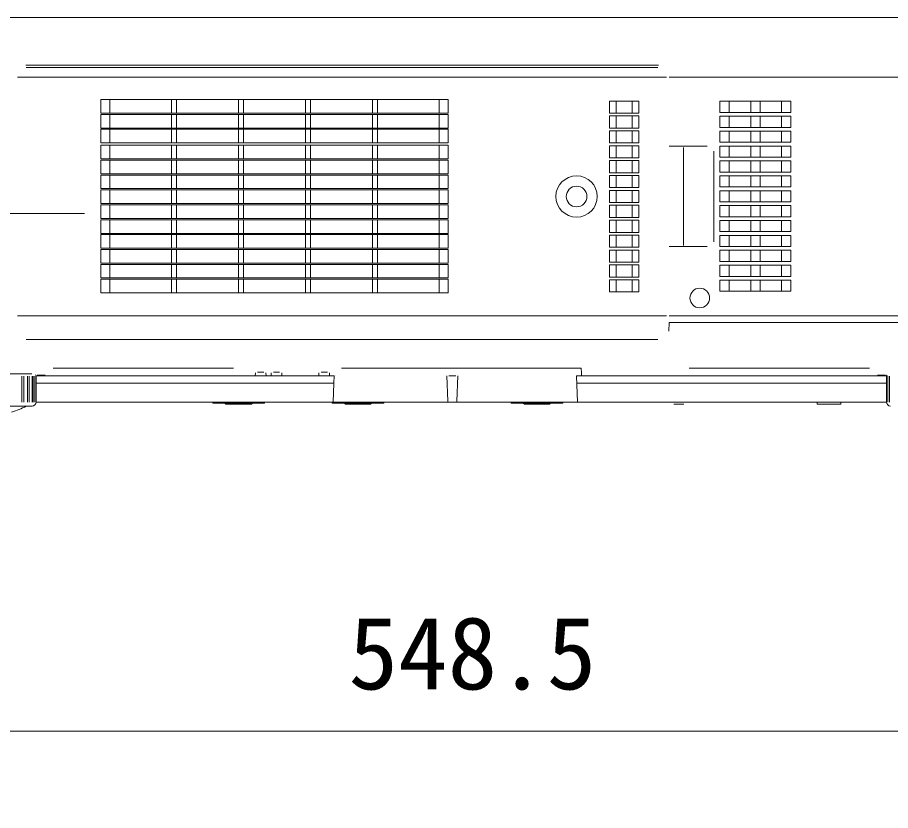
# Model space of a CAD drawing. Units: millimetres, scale not verified. Extents: x -62 to 63, y -57 to 57.
# Drawn here: x 13.93 to 35.9, y 2.35 to 22.31 of the extents above; entities that cross this region are included whole.
import ezdxf
from ezdxf.enums import TextEntityAlignment as Align

# ---------------------------------------------------------------- set-up
doc = ezdxf.new("R2010")
doc.units = ezdxf.units.MM
doc.header["$LTSCALE"] = 0.125
doc.header["$PDMODE"] = 32
doc.header["$PDSIZE"] = 0.0625
doc.linetypes.add('USER1', pattern=[13, 10, -1, 1, -1])
for name, color, linetype, lineweight in [('0-0_0', 7, 'Continuous', 18), ('0-4_GAIKEI', 7, 'Continuous', 18), ('0-5_SUNPO', 7, 'Continuous', 18), ('0-8_KIJUN', 7, 'USER1', 18)]:
    doc.layers.add(name, color=color, linetype=linetype, lineweight=lineweight)
doc.layers.add('0-1_DEFPOINTS', color=7, linetype='Continuous')
doc.styles.add('ＭＳ ゴシック', font='')
doc.styles.get('ＭＳ ゴシック').set_extended_font_data('MS Gothic')

# ---------------------------------------------------------------- blocks, each defined once
blk = doc.blocks.new('_OPEN30')
at = {"layer": '0-0_0'}
blk.add_line((0, 0), (-1, 0), dxfattribs=at)
blk.add_lwpolyline([(-1, 0.26795), (0, 0), (-1, -0.26795)], dxfattribs=at)
blk = doc.blocks.new('D5')
at = {"layer": '0-1_DEFPOINTS'}
for p in [(8.1767, 11.8528), (35.6017, 11.8528), (35.6017, 3.8528)]:
    blk.add_point(p, dxfattribs=at)
at = {"layer": '0-5_SUNPO'}
for p, q in [((8.1767, 9.8528), (8.1767, 1.8528)), ((35.6017, 9.8528), (35.6017, 1.8528)), ((10.1767, 3.8528), (33.6017, 3.8528))]:
    blk.add_line(p, q, dxfattribs=at)
at = {"layer": '0-5_SUNPO', "xscale": 2, "yscale": 2, "rotation": 180}
blk.add_blockref('_OPEN30', (8.1767, 3.8528), dxfattribs=at)
at = {"layer": '0-5_SUNPO', "xscale": 2, "yscale": 2}
blk.add_blockref('_OPEN30', (35.6017, 3.8528), dxfattribs=at)
at = {"layer": '0-5_SUNPO', "style": 'ＭＳ ゴシック'}
blk.add_text('548.5', height=1.833, dxfattribs=at).set_placement((18.7642, 4.3528), align=Align.BOTTOM_LEFT)

msp = doc.modelspace()

# ---------------------------------------------------------------- linework, layer by layer
at = {"layer": '0-4_GAIKEI', "color": 1}
for p, q in [((12.2974, 22.3069), (38.8986, 22.3069)), ((14.1399, 21.1055), (30.0561, 21.1055)), ((30.0436, 21.0489), (14.1524, 21.0489)), ((13.931, 20.807), (30.2651, 20.807)), ((30.325, 20.807), (38.8986, 20.807)), ((30.325, 19.0637), (31.2831, 19.0637)), ((30.6889, 19.0345), (30.6889, 18.9345)), ((30.6889, 18.9345), (30.6889, 16.6677)), ((31.4495, 18.9401), (31.4495, 16.6622)), ((31.2831, 16.5385), (30.325, 16.5385)), ((30.6889, 16.5677), (30.6889, 16.6677)), ((13.931, 14.8003), (30.2651, 14.8003)), ((30.325, 14.8003), (38.8986, 14.8003)), ((30.3248, 14.6261), (30.3211, 14.4145)), ((30.3248, 14.6261), (30.325, 14.6261)), ((30.325, 14.6261), (38.8986, 14.6261)), ((30.3698, 14.6261), (30.3698, 14.6261)), ((30.3862, 14.6261), (30.3861, 14.6261)), ((14.1524, 14.2029), (30.0436, 14.2029)), ((14.8306, 13.478), (19.3642, 13.478)), ((22.0806, 13.478), (28.1154, 13.478)), ((28.1154, 13.4662), (28.1154, 13.478)), ((28.1201, 13.3787), (28.1171, 13.4662)), ((30.8318, 13.478), (35.3654, 13.478)), ((13.3975, 13.3411), (14.1439, 13.3411)), ((14.1439, 13.3411), (14.2934, 13.3411)), ((14.3965, 13.2857), (21.8982, 13.2857)), ((14.3969, 13.2761), (14.3975, 13.2761)), ((14.3975, 12.6261), (14.3975, 13.2761)), ((14.6269, 13.3004), (14.426, 13.3004)), ((19.9102, 13.2857), (19.9168, 13.3612)), ((19.9679, 13.3764), (20.127, 13.3764)), ((20.1781, 13.3612), (20.1847, 13.2857)), ((20.3102, 13.2857), (20.3168, 13.3613)), ((20.3679, 13.3764), (20.527, 13.3764)), ((20.5781, 13.3612), (20.5847, 13.2857)), ((21.5102, 13.2857), (21.5168, 13.3613)), ((21.5679, 13.3764), (21.727, 13.3764)), ((21.7781, 13.3612), (21.7847, 13.2857)), ((21.8917, 13.0999), (21.8982, 13.2857)), ((21.9231, 13.2854), (21.9231, 13.2862)), ((24.7591, 12.6502), (24.7369, 13.2862)), ((24.7869, 13.286), (24.958, 13.286)), ((25.008, 13.2862), (24.9858, 12.6502)), ((27.9979, 13.2857), (35.7995, 13.2857)), ((27.9982, 13.2857), (28.0201, 12.6261)), ((28.1201, 13.3787), (28.1201, 13.2887)), ((35.7701, 13.3004), (35.5692, 13.3004)), ((35.7986, 13.2761), (35.7992, 13.2761)), ((35.7986, 13.2761), (35.7986, 12.6261)), ((14.3975, 13.1), (21.8917, 13.1)), ((21.8759, 12.6261), (21.8917, 13.1)), ((28.0044, 13.1), (35.7986, 13.1)), ((14.2975, 12.5261), (14.2975, 12.5261))]:
    msp.add_line(p, q, dxfattribs=at)
at = {"layer": '0-4_GAIKEI'}
for p, q in [((16.0296, 20.2416), (16.0296, 19.8985)), ((16.0296, 20.2416), (24.7686, 20.2416)), ((16.2546, 20.2416), (16.2546, 19.8985)), ((17.8083, 20.2416), (17.8083, 19.8985)), ((17.935, 19.8985), (17.935, 20.2416)), ((19.4933, 19.8985), (19.4933, 20.2416)), ((19.62, 20.2416), (19.62, 19.8985)), ((21.1783, 19.8985), (21.1783, 20.2416)), ((21.305, 20.2416), (21.305, 19.8985)), ((22.8633, 19.8985), (22.8633, 20.2416)), ((22.99, 20.2416), (22.99, 19.8985)), ((24.5436, 20.2416), (24.5436, 19.8985)), ((28.8305, 20.2036), (29.5668, 20.2036)), ((28.8305, 19.8986), (28.8305, 20.2036)), ((28.9968, 20.2036), (28.9968, 19.8986)), ((29.4005, 19.8986), (29.4005, 20.2036)), ((29.5668, 20.2036), (29.5668, 19.8986)), ((31.6058, 20.1961), (33.3914, 20.1961)), ((31.6058, 19.9161), (31.6058, 20.1961)), ((31.8385, 19.918), (31.8385, 20.1961)), ((32.3815, 19.9161), (32.3815, 20.1961)), ((32.6157, 19.9161), (32.6157, 20.1961)), ((33.1587, 19.918), (33.1587, 20.1961)), ((33.3914, 20.1961), (33.3914, 19.9161)), ((16.0296, 19.8666), (24.7686, 19.8666)), ((16.0296, 19.8666), (16.0296, 19.5235)), ((16.2546, 19.8666), (16.2546, 19.5235)), ((17.8083, 19.8666), (17.8083, 19.5235)), ((17.935, 19.5235), (17.935, 19.8666)), ((19.4933, 19.5235), (19.4933, 19.8666)), ((19.62, 19.8666), (19.62, 19.5235)), ((21.1783, 19.5235), (21.1783, 19.8666)), ((21.305, 19.8666), (21.305, 19.5235)), ((22.8633, 19.5235), (22.8633, 19.8666)), ((22.99, 19.8666), (22.99, 19.5235)), ((24.5436, 19.8666), (24.5436, 19.5235)), ((24.7686, 19.8666), (24.7686, 19.5235)), ((29.5668, 19.8986), (28.8305, 19.8986)), ((28.9968, 19.8286), (28.9968, 19.5236)), ((29.4005, 19.5236), (29.4005, 19.8286)), ((33.3914, 19.9161), (31.6058, 19.9161)), ((31.8385, 19.543), (31.8385, 19.8211)), ((32.3815, 19.5411), (32.3815, 19.8211)), ((32.6157, 19.5411), (32.6157, 19.8211)), ((33.1587, 19.543), (33.1587, 19.8211)), ((24.7686, 19.5235), (16.0296, 19.5235)), ((16.0296, 19.4916), (24.7686, 19.4916)), ((16.0296, 19.4916), (16.0296, 19.1485)), ((16.2546, 19.4916), (16.2546, 19.1485)), ((17.8083, 19.4916), (17.8083, 19.1485)), ((17.935, 19.1485), (17.935, 19.4916)), ((19.4933, 19.1485), (19.4933, 19.4916)), ((19.62, 19.4916), (19.62, 19.1485)), ((21.1783, 19.1485), (21.1783, 19.4916)), ((21.305, 19.4916), (21.305, 19.1485)), ((22.8633, 19.1485), (22.8633, 19.4916)), ((22.99, 19.4916), (22.99, 19.1485)), ((24.5436, 19.4916), (24.5436, 19.1485)), ((24.7686, 19.4916), (24.7686, 19.1485)), ((28.9968, 19.4536), (28.9968, 19.1486)), ((29.4005, 19.1486), (29.4005, 19.4536)), ((31.8385, 19.168), (31.8385, 19.4461)), ((32.3815, 19.1661), (32.3815, 19.4461)), ((32.6157, 19.1661), (32.6157, 19.4461)), ((33.1587, 19.168), (33.1587, 19.4461)), ((24.7686, 19.1485), (16.0296, 19.1485)), ((16.0296, 19.0916), (24.7686, 19.0916)), ((16.0296, 19.0916), (16.0296, 18.7485)), ((16.2546, 19.0916), (16.2546, 18.7485)), ((17.8083, 19.0916), (17.8083, 18.7485)), ((17.935, 18.7485), (17.935, 19.0916)), ((19.4933, 18.7485), (19.4933, 19.0916)), ((19.62, 19.0916), (19.62, 18.7485)), ((21.1783, 18.7485), (21.1783, 19.0916)), ((21.305, 19.0916), (21.305, 18.7485)), ((22.8633, 18.7485), (22.8633, 19.0916)), ((22.99, 19.0916), (22.99, 18.7485)), ((24.5436, 19.0916), (24.5436, 18.7485)), ((24.7686, 19.0916), (24.7686, 18.7485)), ((28.9968, 19.0786), (28.9968, 18.7736)), ((29.4005, 18.7736), (29.4005, 19.0786)), ((31.8385, 18.793), (31.8385, 19.0711)), ((32.3815, 18.7911), (32.3815, 19.0711)), ((32.6157, 18.7911), (32.6157, 19.0711)), ((33.1587, 18.793), (33.1587, 19.0711)), ((24.7686, 18.7485), (16.0296, 18.7485)), ((16.0296, 18.7166), (16.0296, 18.3735)), ((16.0296, 18.7166), (24.7686, 18.7166)), ((16.2546, 18.7166), (16.2546, 18.3735)), ((17.8083, 18.7166), (17.8083, 18.3735)), ((17.935, 18.3735), (17.935, 18.7166)), ((19.4933, 18.3735), (19.4933, 18.7166)), ((19.62, 18.7166), (19.62, 18.3735)), ((21.1783, 18.3735), (21.1783, 18.7166)), ((21.305, 18.7166), (21.305, 18.3735)), ((22.8633, 18.3735), (22.8633, 18.7166)), ((22.99, 18.7166), (22.99, 18.3735)), ((24.5436, 18.7166), (24.5436, 18.3735)), ((28.8305, 18.7036), (29.5668, 18.7036)), ((28.8305, 18.3986), (28.8305, 18.7036)), ((28.9968, 18.7036), (28.9968, 18.3986)), ((29.4005, 18.3986), (29.4005, 18.7036)), ((29.5668, 18.7036), (29.5668, 18.3986)), ((31.6058, 18.6961), (33.3914, 18.6961)), ((31.6058, 18.4161), (31.6058, 18.6961)), ((31.8385, 18.418), (31.8385, 18.6961)), ((32.3815, 18.4161), (32.3815, 18.6961)), ((32.6157, 18.4161), (32.6157, 18.6961)), ((33.1587, 18.418), (33.1587, 18.6961)), ((33.3914, 18.6961), (33.3914, 18.4161)), ((16.0296, 18.3416), (16.0296, 17.9985)), ((16.0296, 18.3416), (24.7686, 18.3416)), ((16.2546, 18.3416), (16.2546, 17.9985)), ((17.8083, 18.3416), (17.8083, 17.9985)), ((17.935, 17.9985), (17.935, 18.3416)), ((19.4933, 17.9985), (19.4933, 18.3416)), ((19.62, 18.3416), (19.62, 17.9985)), ((21.1783, 17.9985), (21.1783, 18.3416)), ((21.305, 18.3416), (21.305, 17.9985)), ((22.8633, 17.9985), (22.8633, 18.3416)), ((22.99, 18.3416), (22.99, 17.9985)), ((24.5436, 18.3416), (24.5436, 17.9985)), ((29.5668, 18.3986), (28.8305, 18.3986)), ((28.8305, 18.3286), (29.5668, 18.3286)), ((28.8305, 18.0236), (28.8305, 18.3286)), ((28.9968, 18.3286), (28.9968, 18.0236)), ((29.4005, 18.0236), (29.4005, 18.3286)), ((29.5668, 18.3286), (29.5668, 18.0236)), ((33.3914, 18.4161), (31.6058, 18.4161)), ((31.6058, 18.3211), (33.3914, 18.3211)), ((31.6058, 18.0411), (31.6058, 18.3211)), ((31.8385, 18.043), (31.8385, 18.3211)), ((32.3815, 18.0411), (32.3815, 18.3211)), ((32.6157, 18.0411), (32.6157, 18.3211)), ((33.1587, 18.043), (33.1587, 18.3211)), ((33.3914, 18.3211), (33.3914, 18.0411)), ((29.5668, 18.0236), (28.8305, 18.0236)), ((33.3914, 18.0411), (31.6058, 18.0411)), ((16.0296, 17.9666), (24.7686, 17.9666)), ((16.0296, 17.9666), (16.0296, 17.6235)), ((16.2546, 17.9666), (16.2546, 17.6235)), ((17.8083, 17.9666), (17.8083, 17.6235)), ((17.935, 17.6235), (17.935, 17.9666)), ((19.4933, 17.6235), (19.4933, 17.9666)), ((19.62, 17.9666), (19.62, 17.6235)), ((21.1783, 17.6235), (21.1783, 17.9666)), ((21.305, 17.9666), (21.305, 17.6235)), ((22.8633, 17.6235), (22.8633, 17.9666)), ((22.99, 17.9666), (22.99, 17.6235)), ((24.5436, 17.9666), (24.5436, 17.6235)), ((24.7686, 17.9666), (24.7686, 17.6235)), ((27.9986, 18.0082), (27.9986, 18.0081)), ((28.9968, 17.9536), (28.9968, 17.6486)), ((29.4005, 17.6486), (29.4005, 17.9536)), ((31.8385, 17.668), (31.8385, 17.9461)), ((32.3815, 17.6661), (32.3815, 17.9461)), ((32.6157, 17.6661), (32.6157, 17.9461)), ((33.1587, 17.668), (33.1587, 17.9461)), ((24.7686, 17.6235), (16.0296, 17.6235)), ((16.0296, 17.5916), (24.7686, 17.5916)), ((16.0296, 17.5916), (16.0296, 17.2485)), ((16.2546, 17.5916), (16.2546, 17.2485)), ((17.8083, 17.5916), (17.8083, 17.2485)), ((17.935, 17.2485), (17.935, 17.5916)), ((19.4933, 17.2485), (19.4933, 17.5916)), ((19.62, 17.5916), (19.62, 17.2485)), ((21.1783, 17.2485), (21.1783, 17.5916)), ((21.305, 17.5916), (21.305, 17.2485)), ((22.8633, 17.2485), (22.8633, 17.5916)), ((22.99, 17.5916), (22.99, 17.2485)), ((24.5436, 17.5916), (24.5436, 17.2485)), ((24.7686, 17.5916), (24.7686, 17.2485)), ((28.8305, 17.5786), (29.5668, 17.5786)), ((28.8305, 17.2736), (28.8305, 17.5786)), ((28.9968, 17.5786), (28.9968, 17.2736)), ((29.4005, 17.2736), (29.4005, 17.5786)), ((29.5668, 17.5786), (29.5668, 17.2736)), ((31.6058, 17.5711), (33.3914, 17.5711)), ((31.6058, 17.2911), (31.6058, 17.5711)), ((31.8385, 17.293), (31.8385, 17.5711)), ((32.3815, 17.2911), (32.3815, 17.5711)), ((32.6157, 17.2911), (32.6157, 17.5711)), ((33.1587, 17.293), (33.1587, 17.5711)), ((33.3914, 17.5711), (33.3914, 17.2911)), ((24.7686, 17.2485), (16.0296, 17.2485)), ((16.0296, 17.2166), (16.0296, 16.8735)), ((16.0296, 17.2166), (24.7686, 17.2166)), ((16.2546, 17.2166), (16.2546, 16.8735)), ((17.8083, 17.2166), (17.8083, 16.8735)), ((17.935, 16.8735), (17.935, 17.2166)), ((19.4933, 16.8735), (19.4933, 17.2166)), ((19.62, 17.2166), (19.62, 16.8735)), ((21.1783, 16.8735), (21.1783, 17.2166)), ((21.305, 17.2166), (21.305, 16.8735)), ((22.8633, 16.8735), (22.8633, 17.2166)), ((22.99, 17.2166), (22.99, 16.8735)), ((24.5436, 17.2166), (24.5436, 16.8735)), ((29.5668, 17.2736), (28.8305, 17.2736)), ((28.8305, 17.2036), (29.5668, 17.2036)), ((28.8305, 16.8986), (28.8305, 17.2036)), ((28.9968, 17.2036), (28.9968, 16.8986)), ((29.4005, 16.8986), (29.4005, 17.2036)), ((29.5668, 17.2036), (29.5668, 16.8986)), ((33.3914, 17.2911), (31.6058, 17.2911)), ((31.6058, 17.1961), (33.3914, 17.1961)), ((31.6058, 16.9161), (31.6058, 17.1961)), ((31.8385, 16.918), (31.8385, 17.1961)), ((32.3815, 16.9161), (32.3815, 17.1961)), ((32.6157, 16.9161), (32.6157, 17.1961)), ((33.1587, 16.918), (33.1587, 17.1961)), ((33.3914, 17.1961), (33.3914, 16.9161)), ((16.0296, 16.8435), (24.7686, 16.8435)), ((16.0296, 16.8435), (16.0296, 16.5004)), ((16.2546, 16.8435), (16.2546, 16.5004)), ((17.8083, 16.8435), (17.8083, 16.5004)), ((17.935, 16.5004), (17.935, 16.8435)), ((19.4933, 16.5004), (19.4933, 16.8435)), ((19.62, 16.8435), (19.62, 16.5004)), ((21.1783, 16.5004), (21.1783, 16.8435)), ((21.305, 16.8435), (21.305, 16.5004)), ((22.8633, 16.5004), (22.8633, 16.8435)), ((22.99, 16.8435), (22.99, 16.5004)), ((24.5436, 16.8435), (24.5436, 16.5004)), ((24.7686, 16.8435), (24.7686, 16.5004)), ((29.5668, 16.8986), (28.8305, 16.8986)), ((28.8305, 16.8286), (29.5668, 16.8286)), ((28.8305, 16.5236), (28.8305, 16.8286)), ((28.9968, 16.8286), (28.9968, 16.5236)), ((29.4005, 16.5236), (29.4005, 16.8286)), ((29.5668, 16.8286), (29.5668, 16.5236)), ((33.3914, 16.9161), (31.6058, 16.9161)), ((31.6058, 16.8211), (33.3914, 16.8211)), ((31.6058, 16.5411), (31.6058, 16.8211)), ((31.8385, 16.543), (31.8385, 16.8211)), ((32.3815, 16.5411), (32.3815, 16.8211)), ((32.6157, 16.5411), (32.6157, 16.8211)), ((33.1587, 16.543), (33.1587, 16.8211)), ((33.3914, 16.8211), (33.3914, 16.5411)), ((24.7686, 16.5004), (16.0296, 16.5004)), ((29.5668, 16.5236), (28.8305, 16.5236)), ((33.3914, 16.5411), (31.6058, 16.5411)), ((16.0296, 16.4685), (16.0296, 16.1254)), ((16.0296, 16.4685), (24.7686, 16.4685)), ((16.2546, 16.4685), (16.2546, 16.1254)), ((17.8083, 16.4685), (17.8083, 16.1254)), ((17.935, 16.1254), (17.935, 16.4685)), ((19.4933, 16.1254), (19.4933, 16.4685)), ((19.62, 16.4685), (19.62, 16.1254)), ((21.1783, 16.1254), (21.1783, 16.4685)), ((21.305, 16.4685), (21.305, 16.1254)), ((22.8633, 16.1254), (22.8633, 16.4685)), ((22.99, 16.4685), (22.99, 16.1254)), ((24.5436, 16.4685), (24.5436, 16.1254)), ((28.9968, 16.4536), (28.9968, 16.1486)), ((29.4005, 16.1486), (29.4005, 16.4536)), ((31.8385, 16.168), (31.8385, 16.4461)), ((32.3815, 16.1661), (32.3815, 16.4461)), ((32.6157, 16.1661), (32.6157, 16.4461)), ((33.1587, 16.168), (33.1587, 16.4461)), ((16.0296, 16.0935), (16.0296, 15.7504)), ((16.0296, 16.0935), (24.7686, 16.0935)), ((16.2546, 16.0935), (16.2546, 15.7504)), ((17.8083, 16.0935), (17.8083, 15.7504)), ((17.935, 15.7504), (17.935, 16.0935)), ((19.4933, 15.7504), (19.4933, 16.0935)), ((19.62, 16.0935), (19.62, 15.7504)), ((21.1783, 15.7504), (21.1783, 16.0935)), ((21.305, 16.0935), (21.305, 15.7504)), ((22.8633, 15.7504), (22.8633, 16.0935)), ((22.99, 16.0935), (22.99, 15.7504)), ((24.5436, 16.0935), (24.5436, 15.7504)), ((28.9968, 16.0786), (28.9968, 15.7736)), ((29.4005, 15.7736), (29.4005, 16.0786)), ((31.8385, 15.793), (31.8385, 16.0711)), ((32.3815, 15.7911), (32.3815, 16.0711)), ((32.6157, 15.7911), (32.6157, 16.0711)), ((33.1587, 15.793), (33.1587, 16.0711)), ((16.0296, 15.7185), (24.7686, 15.7185)), ((16.0296, 15.7185), (16.0296, 15.3754)), ((16.2546, 15.7185), (16.2546, 15.3754)), ((17.8083, 15.7185), (17.8083, 15.3754)), ((17.935, 15.3754), (17.935, 15.7185)), ((19.4933, 15.3754), (19.4933, 15.7185)), ((19.62, 15.7185), (19.62, 15.3754)), ((21.1783, 15.3754), (21.1783, 15.7185)), ((21.305, 15.7185), (21.305, 15.3754)), ((22.8633, 15.3754), (22.8633, 15.7185)), ((22.99, 15.7185), (22.99, 15.3754)), ((24.5436, 15.7185), (24.5436, 15.3754)), ((24.7686, 15.7185), (24.7686, 15.3754)), ((28.8305, 15.7036), (29.5668, 15.7036)), ((28.8305, 15.3986), (28.8305, 15.7036)), ((28.9968, 15.7036), (28.9968, 15.3986)), ((29.4005, 15.3986), (29.4005, 15.7036)), ((29.5668, 15.7036), (29.5668, 15.3986)), ((31.6058, 15.6961), (33.3914, 15.6961)), ((31.6058, 15.4161), (31.6058, 15.6961)), ((31.8385, 15.418), (31.8385, 15.6961)), ((32.3815, 15.4161), (32.3815, 15.6961)), ((32.6157, 15.4161), (32.6157, 15.6961)), ((33.1587, 15.418), (33.1587, 15.6961)), ((33.3914, 15.6961), (33.3914, 15.4161)), ((29.5668, 15.3986), (28.8305, 15.3986)), ((33.3914, 15.4161), (31.6058, 15.4161)), ((24.7686, 15.3754), (16.0296, 15.3754)), ((14.0403, 12.6261), (14.0403, 13.2761)), ((14.0921, 12.6261), (14.0921, 13.2761)), ((14.1855, 12.6261), (14.1855, 13.2761)), ((14.2265, 12.6261), (14.2265, 13.2761)), ((14.2963, 12.6261), (14.2963, 13.2761)), ((14.3246, 12.6261), (14.3246, 13.2761)), ((14.3678, 12.6261), (14.3678, 13.2761)), ((35.8283, 12.6261), (35.8283, 13.2761)), ((35.8714, 12.6261), (35.8714, 13.2761)), ((14.3975, 12.6261), (24.7591, 12.6261)), ((18.8461, 12.6261), (18.8474, 12.6011)), ((19.1499, 12.6011), (19.1749, 12.5761)), ((19.8199, 12.5761), (19.8449, 12.6011)), ((20.1474, 12.6011), (20.1488, 12.6261)), ((21.8461, 12.6261), (21.8474, 12.6011)), ((22.157, 12.6011), (22.1829, 12.5761)), ((22.812, 12.5761), (22.8379, 12.6011)), ((23.1474, 12.6011), (23.1487, 12.6261)), ((24.7591, 12.6502), (24.7591, 12.6261)), ((24.8341, 12.6261), (24.7591, 12.6261)), ((24.9108, 12.6261), (24.8341, 12.6261)), ((24.9858, 12.6261), (24.9108, 12.6261)), ((24.9858, 12.6261), (24.9858, 12.6502)), ((24.9858, 12.6261), (35.7986, 12.6261)), ((26.3473, 12.6261), (26.3486, 12.6011)), ((26.6582, 12.6011), (26.6841, 12.5761)), ((27.3132, 12.5761), (27.3391, 12.6011)), ((27.6486, 12.6011), (27.65, 12.6261)), ((34.0488, 12.6261), (34.0488, 12.5761)), ((34.6488, 12.5761), (34.6488, 12.6261))]:
    msp.add_line(p, q, dxfattribs=at)
for points in [[(24.7686, 20.2416), (24.7686, 19.8985), (16.0296, 19.8985)], [(24.7686, 18.7166), (24.7686, 18.3735), (16.0296, 18.3735)], [(24.7686, 18.3416), (24.7686, 17.9985), (16.0296, 17.9985)], [(24.7686, 17.2166), (24.7686, 16.8735), (16.0296, 16.8735)], [(24.7686, 16.4685), (24.7686, 16.1254), (16.0296, 16.1254)], [(24.7686, 16.0935), (24.7686, 15.7504), (16.0296, 15.7504)], [(18.8474, 12.6011), (19.4974, 12.6011), (20.1474, 12.6011)], [(19.8199, 12.5761), (19.4974, 12.5761), (19.1749, 12.5761)], [(21.8474, 12.6011), (22.4974, 12.6011), (23.1474, 12.6011)], [(22.812, 12.5761), (22.4974, 12.5761), (22.1829, 12.5761)], [(26.3486, 12.6011), (26.9986, 12.6011), (27.6486, 12.6011)], [(27.3132, 12.5761), (26.9986, 12.5761), (26.6841, 12.5761)], [(30.7003, 12.5761), (30.5744, 12.5761), (30.4486, 12.5761)], [(34.0488, 12.5761), (34.3488, 12.5761), (34.6488, 12.5761)]]:
    msp.add_lwpolyline(points, dxfattribs=at)
for points in [[(29.5668, 19.8286), (29.5668, 19.5236), (28.8305, 19.5236), (28.8305, 19.8286)], [(31.6058, 19.5411), (31.6058, 19.8211), (33.3914, 19.8211), (33.3914, 19.5411)], [(29.5668, 19.4536), (29.5668, 19.1486), (28.8305, 19.1486), (28.8305, 19.4536)], [(31.6058, 19.1661), (31.6058, 19.4461), (33.3914, 19.4461), (33.3914, 19.1661)], [(29.5668, 19.0786), (29.5668, 18.7736), (28.8305, 18.7736), (28.8305, 19.0786)], [(31.6058, 18.7911), (31.6058, 19.0711), (33.3914, 19.0711), (33.3914, 18.7911)], [(29.5668, 17.9536), (29.5668, 17.6486), (28.8305, 17.6486), (28.8305, 17.9536)], [(31.6058, 17.6661), (31.6058, 17.9461), (33.3914, 17.9461), (33.3914, 17.6661)], [(29.5668, 16.4536), (29.5668, 16.1486), (28.8305, 16.1486), (28.8305, 16.4536)], [(31.6058, 16.1661), (31.6058, 16.4461), (33.3914, 16.4461), (33.3914, 16.1661)], [(29.5668, 16.0786), (29.5668, 15.7736), (28.8305, 15.7736), (28.8305, 16.0786)], [(31.6058, 15.7911), (31.6058, 16.0711), (33.3914, 16.0711), (33.3914, 15.7911)]]:
    msp.add_lwpolyline(points, close=True, dxfattribs=at)
at = {"layer": '0-4_GAIKEI', "color": 1}
msp.add_lwpolyline([(14.2975, 12.5261), (13.3975, 12.5261), (12.4975, 12.5261)], dxfattribs=at)
at = {"layer": '0-4_GAIKEI'}
for centre, radius in [((27.9986, 17.8011), 0.5207), ((27.9986, 17.8011), 0.26), ((31.0986, 15.2461), 0.2462)]:
    msp.add_circle(centre, radius, dxfattribs=at)
at = {"layer": '0-4_GAIKEI', "color": 1}
for centre, radius, start, end in [((14.3475, 13.2761), 0.05, 359.99998, 40.35933), ((35.8486, 13.2761), 0.05, 139.86849, 180), ((13.3975, 13.8261), 1.5, 284.83511, 299.92644), ((14.2975, 12.6261), 0.1, 270, 359.99998), ((35.8986, 12.6261), 0.1, 180, 269.99998)]:
    msp.add_arc(centre, radius, start, end, dxfattribs=at)
at = {"layer": '0-8_KIJUN', "linetype": 'Continuous'}
msp.add_line((15.6168, 17.3761), (7.921, 17.3761), dxfattribs=at)

# ---------------------------------------------------------------- block references
at = {"layer": '0-5_SUNPO'}
msp.add_blockref('D5', (3.4969, 0.494), dxfattribs=at)

doc.saveas('drawing.dxf')
